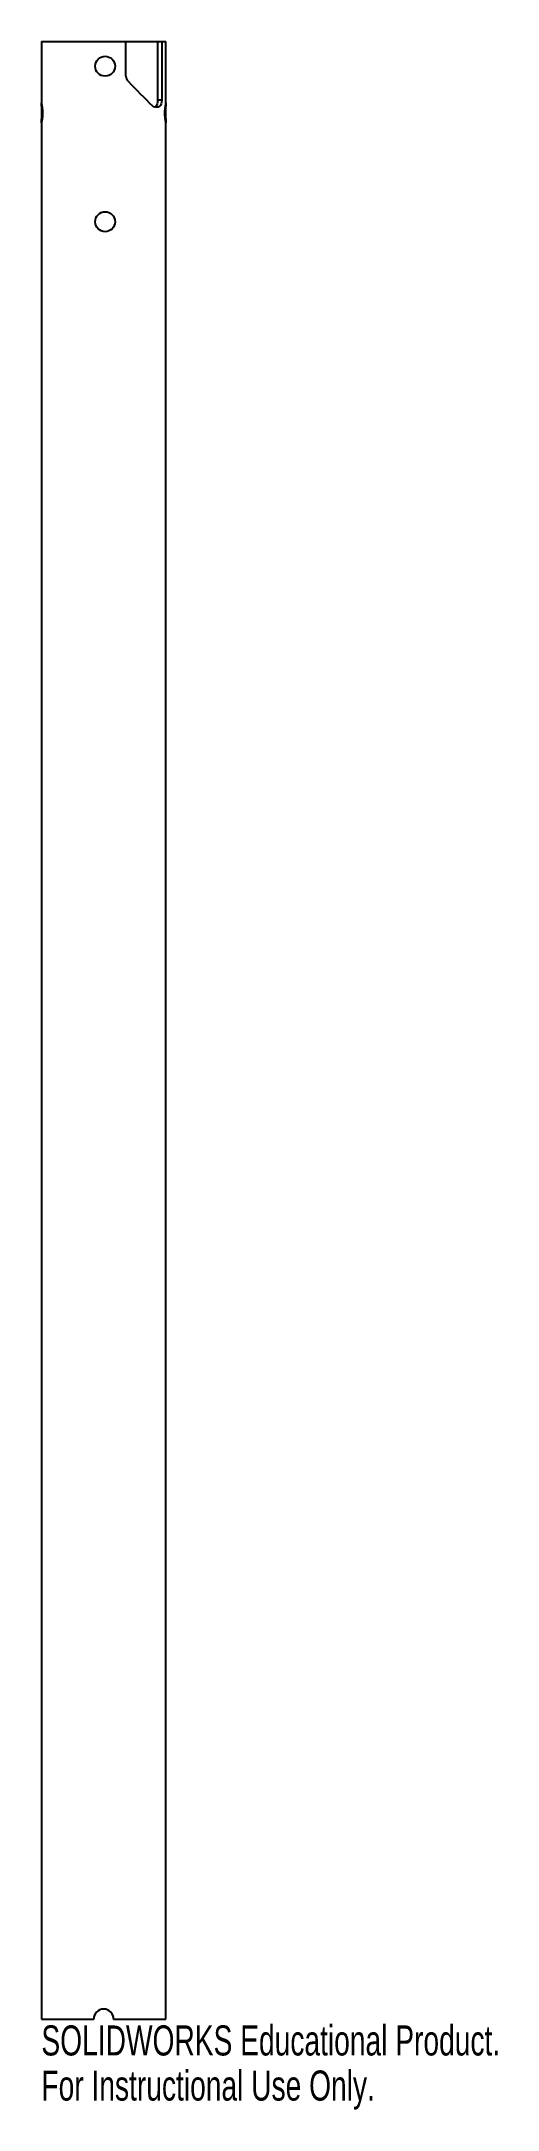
# Model space of a CAD drawing. Header units: millimetres. Extents: x -10 to 63, y -15 to 318.
import ezdxf

# ---------------------------------------------------------------- set-up
doc = ezdxf.new("R2010")
doc.units = ezdxf.units.MM
doc.styles.add('SLDTEXTSTYLE0', font='TXT', dxfattribs={"width": 0.7})

msp = doc.modelspace()

# ---------------------------------------------------------------- linework, layer by layer
at = {"color": 7, "linetype": 'Continuous', "lineweight": 25}
for p, q in [((-10, 318), (-10, 308.06)), ((-10, 318), (10, 318)), ((3.57, 312.42), (3.57, 318)), ((8.65, 318), (8.65, 308.52)), ((9.32, 318), (9.32, 308.52)), ((10, 308.08), (10, 318)), ((8.75, 307.42), (8.26, 307.42)), ((9.32, 308.52), (8.65, 308.52)), ((-10, 304.92), (-10, 0)), ((10, 0), (10, 304.94)), ((-10, 0), (-1.6, 0)), ((1.6, 0), (10, 0))]:
    msp.add_line(p, q, dxfattribs=at)
at = {"color": 7, "linetype": 'Continuous', "lineweight": 25, "flags": 128}
for points in [[(-10, 308.06), (-10, 308.1), (-9.97, 308.02), (-9.93, 307.77), (-9.88, 307.37), (-9.84, 306.88), (-9.83, 306.5)], [(-9.83, 306.5), (-9.85, 305.98), (-9.89, 305.51), (-9.94, 305.15), (-9.98, 304.94), (-10, 304.91), (-9.99, 305.05), (-9.96, 305.36), (-9.93, 305.79), (-9.91, 306.31), (-9.91, 306.84), (-9.93, 307.34), (-9.97, 307.74), (-9.99, 308.01), (-9.99, 308.01)], [(8.26, 307.42), (8.01, 307.48), (7.88, 307.59)], [(8.65, 308.52), (8.64, 308.22), (8.6, 307.96), (8.5, 307.68), (8.32, 307.47), (8.15, 307.42)], [(9.32, 308.52), (9.3, 308.21), (9.24, 307.93), (9.14, 307.7), (8.99, 307.51), (8.75, 307.42)], [(10, 304.94), (10, 304.9), (9.97, 305), (9.92, 305.27), (9.87, 305.67), (9.84, 306.18), (9.84, 306.71), (9.86, 307.21), (9.91, 307.64), (9.96, 307.95), (9.99, 308.09), (10, 308.08), (10, 308.08)]]:
    msp.add_lwpolyline(points, dxfattribs=at)
at = {"color": 7, "linetype": 'Continuous', "lineweight": 25}
for centre in [(0.23, 314), (0.23, 289)]:
    msp.add_circle(centre, 1.6, dxfattribs=at)
for centre, radius, start, end in [((4.72, 312.42), 1.14, 179.8339, 226.2694), ((122.02, 424.09), 163.1, 223.6099, 225.5855), ((23.55, 306.52), 13.64, 173.3916, 186.4713), ((0, 0), 1.6, 0, 180)]:
    msp.add_arc(centre, radius, start, end, dxfattribs=at)

# ---------------------------------------------------------------- texts
at = {"color": 7, "linetype": 'Continuous', "char_height": 4.8336, "attachment_point": 1, "style": 'SLDTEXTSTYLE0'}
for s, insert in [('SOLIDWORKS Educational Product.', (-10, -1.02)), ('For Instructional Use Only.', (-10, -8.27))]:
    msp.add_mtext(s, dxfattribs=dict(at, insert=insert))

doc.saveas('drawing.dxf')
